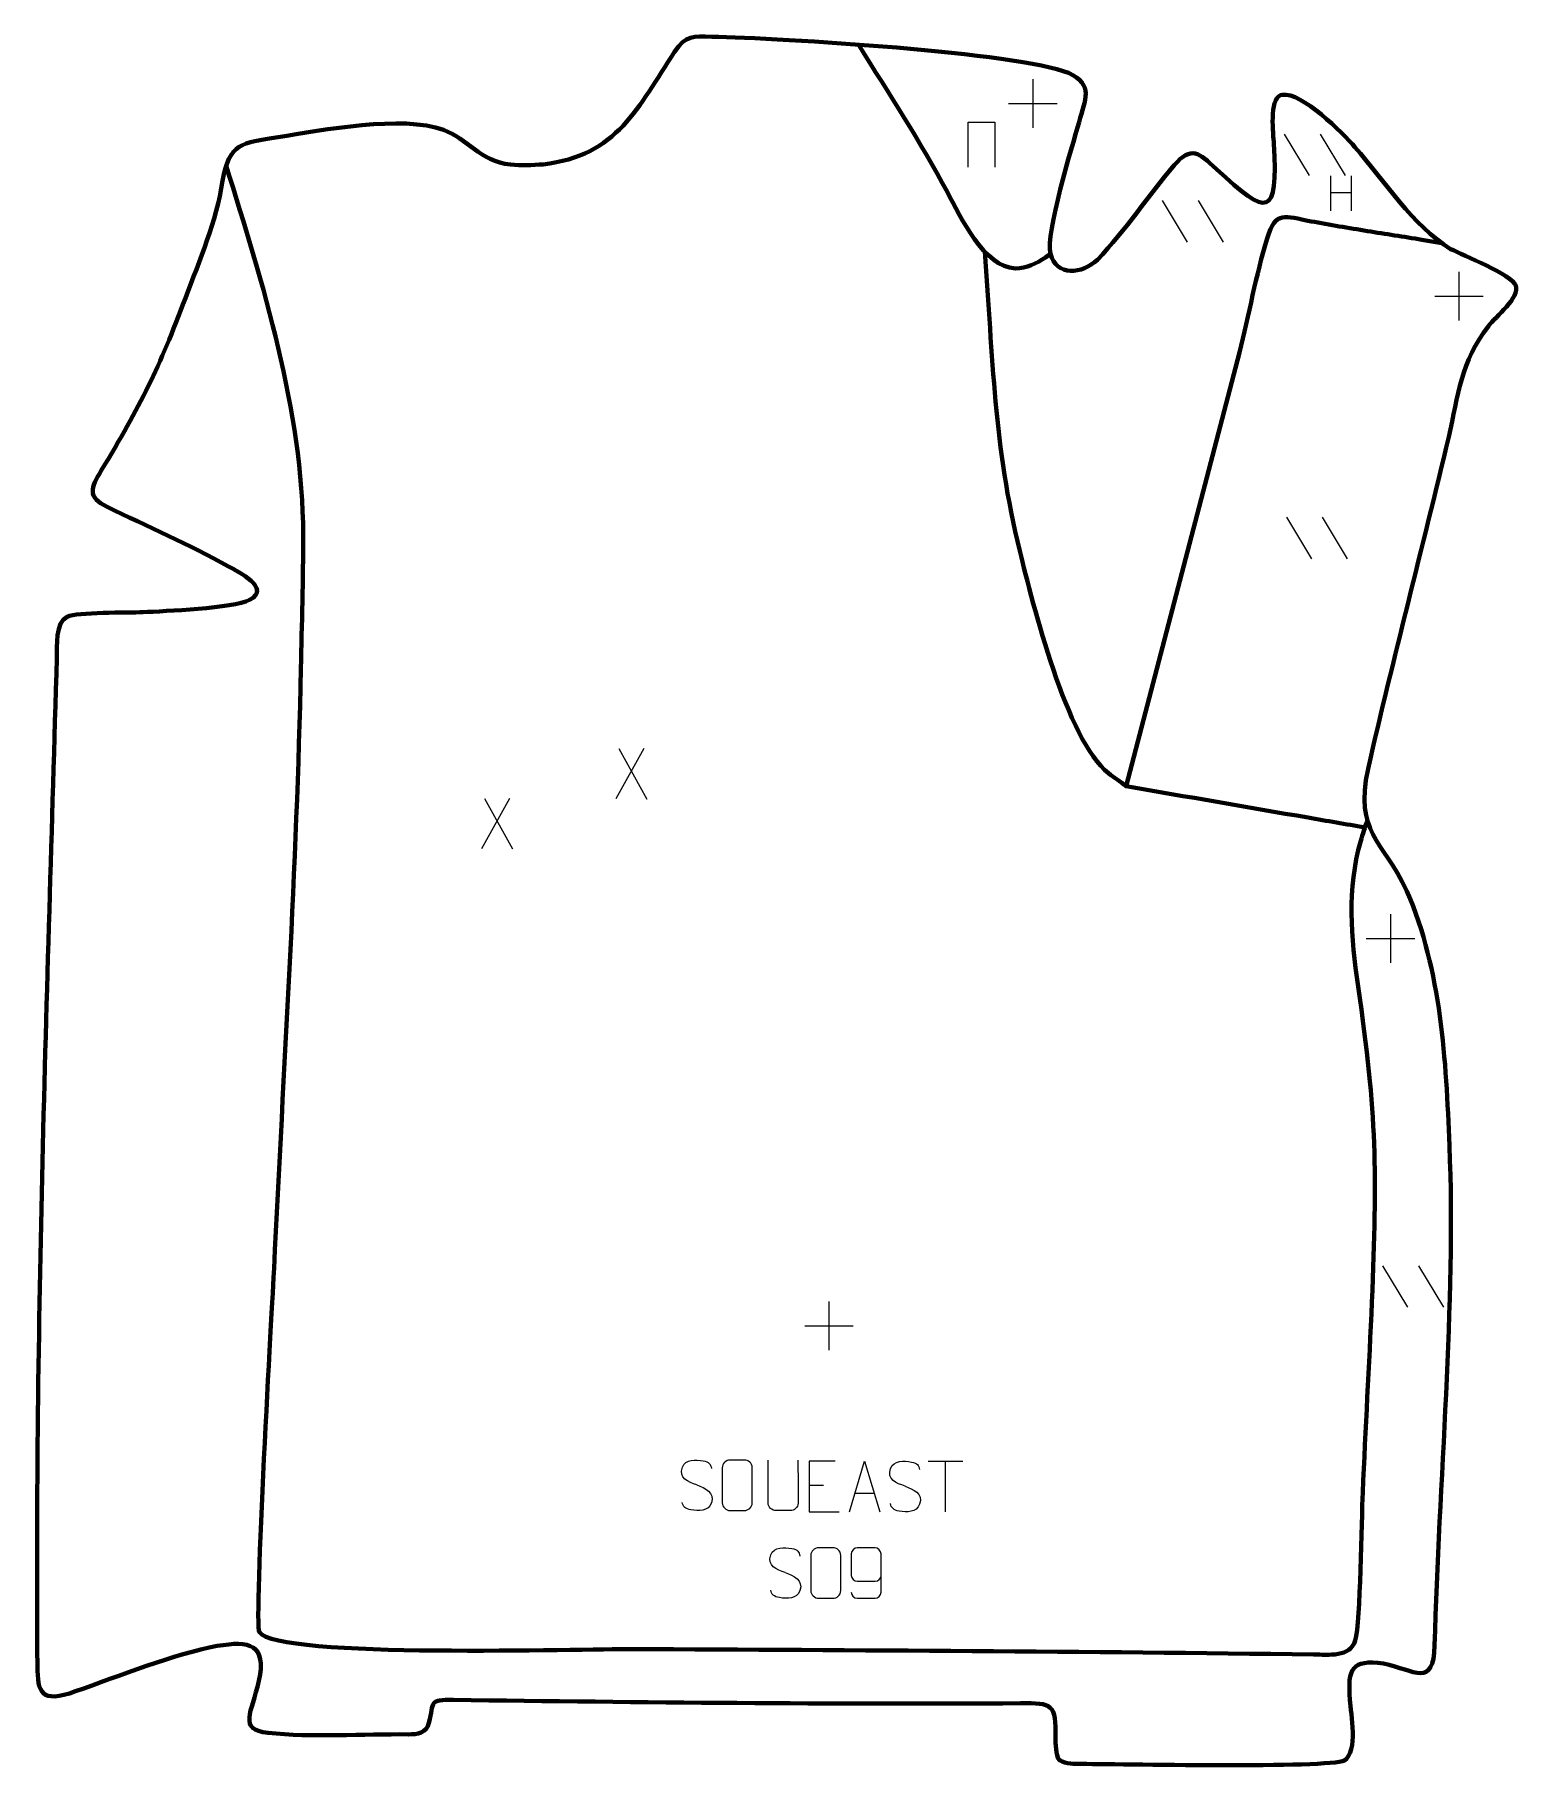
# Model space of a CAD drawing. Header units: millimetres. Extents: x -1073 to -338, y 171 to 1028.
import ezdxf

# ---------------------------------------------------------------- set-up
doc = ezdxf.new("R2010")
doc.units = ezdxf.units.MM
doc.header["$MEASUREMENT"] = 0
doc.layers.add('layer 2', color=7, linetype='Continuous')
doc.layers.add('layer 3', color=7, linetype='Continuous')

msp = doc.modelspace()

# ---------------------------------------------------------------- linework, layer by layer
at = {"layer": 'layer 2', "color": 140, "lineweight": 158}
for points, knots in [([(-665.4452, 1023.1671), (-650.4566, 999.0433), (-634.858, 975.2364), (-621.5002, 950.1587), (-621.5002, 950.1587), (-615.0763, 938.0985), (-603.2929, 913.0283), (-587.8905, 912.5788), (-587.8905, 912.5788), (-582.2154, 912.4132), (-577.5865, 914.9477), (-573.0205, 917.9983), (-573.0205, 917.9983), (-573.0205, 917.9983), (-570.5143, 919.7717), (-570.5143, 919.7717)], [0, 0, 0, 0, 0.2, 0.2, 0.2, 0.2, 0.4, 0.4, 0.4, 0.4, 0.6, 0.6, 0.6, 0.6, 1, 1, 1, 1]), ([(-978.0246, 963.3039), (-959.9533, 905.2599), (-940.1282, 842.0029), (-939.9521, 780.8158), (-939.9521, 780.8158), (-939.9578, 759.0962), (-940.6271, 736.6644), (-941.0694, 714.8901), (-941.0694, 714.8901), (-943.0698, 616.4333), (-949.662, 516.667), (-954.3454, 418.2062), (-954.3454, 418.2062), (-955.1134, 402.0585), (-964.4983, 243.2548), (-961.5429, 238.4328), (-961.5429, 238.4328), (-953.4479, 225.2251), (-798.8345, 230.2086), (-778.0546, 230.1044), (-778.0546, 230.1044), (-665.5245, 229.4877), (-552.9962, 228.9136), (-440.4737, 227.3917), (-440.4737, 227.3917), (-433.2043, 227.2931), (-422.302, 225.9026), (-419.9112, 234.337), (-419.9112, 234.337), (-417.2772, 243.6293), (-416.803, 293.8645), (-416.2282, 307.4899), (-416.2282, 307.4899), (-414.8185, 338.8771), (-413.0413, 370.2449), (-411.687, 401.6356), (-411.687, 401.6356), (-408.9593, 465.6435), (-409.2686, 494.2963), (-418.4678, 557.6577), (-418.4678, 557.6577), (-422.0033, 582.0099), (-424.0507, 605.5329), (-417.2091, 629.5604), (-417.2091, 629.5604), (-416.2063, 632.9653), (-415.0817, 636.2772), (-413.9004, 639.6223)], [0, 0, 0, 0, 0.07692308, 0.07692308, 0.07692308, 0.07692308, 0.15384615, 0.15384615, 0.15384615, 0.15384615, 0.23076923, 0.23076923, 0.23076923, 0.23076923, 0.30769231, 0.30769231, 0.30769231, 0.30769231, 0.38461538, 0.38461538, 0.38461538, 0.38461538, 0.46153846, 0.46153846, 0.46153846, 0.46153846, 0.53846154, 0.53846154, 0.53846154, 0.53846154, 0.61538462, 0.61538462, 0.61538462, 0.61538462, 0.69230769, 0.69230769, 0.69230769, 0.69230769, 0.76923077, 0.76923077, 0.76923077, 0.76923077, 0.84615385, 0.84615385, 0.84615385, 0.84615385, 1, 1, 1, 1]), ([(-415.2156, 636.228), (-424.5514, 637.8419), (-433.8873, 639.4557), (-443.2231, 641.0696), (-443.2231, 641.0696), (-473.1961, 646.251), (-503.169, 651.4323), (-533.142, 656.6137), (-533.142, 656.6137), (-533.142, 656.6137), (-477.0503, 870.9263), (-477.0503, 870.9263), (-477.0503, 870.9263), (-472.5811, 889.2859), (-468.8805, 909.4504), (-463.4664, 927.3481), (-463.4664, 927.3481), (-459.1889, 941.4883), (-454.8143, 938.2508), (-441.7245, 935.8177), (-441.7245, 935.8177), (-432.4785, 934.0991), (-423.1413, 932.5338), (-413.8571, 931.0133), (-413.8571, 931.0133), (-404.9096, 929.5479), (-395.9362, 928.2402), (-386.9966, 926.727), (-386.9966, 926.727), (-386.9966, 926.727), (-377.1704, 925.0636), (-377.1704, 925.0636)], [0, 0, 0, 0, 0.11111111, 0.11111111, 0.11111111, 0.11111111, 0.22222222, 0.22222222, 0.22222222, 0.22222222, 0.33333333, 0.33333333, 0.33333333, 0.33333333, 0.44444444, 0.44444444, 0.44444444, 0.44444444, 0.55555556, 0.55555556, 0.55555556, 0.55555556, 0.66666667, 0.66666667, 0.66666667, 0.66666667, 0.77777778, 0.77777778, 0.77777778, 0.77777778, 1, 1, 1, 1]), ([(-602.9957, 920.8382), (-599.0779, 868.6611), (-598.4699, 824.5699), (-585.7386, 772.9547), (-585.7386, 772.9547), (-579.2527, 746.6597), (-562.5606, 679.2002), (-541.9067, 663.1177), (-541.9067, 663.1177), (-539.0474, 660.8912), (-536.0584, 658.7718), (-533.142, 656.6137)], [0, 0, 0, 0, 0.25, 0.25, 0.25, 0.25, 0.5, 0.5, 0.5, 0.5, 1, 1, 1, 1])]:
    msp.add_open_spline(points, degree=3, knots=knots, dxfattribs=at)
at = {"layer": 'layer 3', "color": 242, "lineweight": 158}
msp.add_open_spline([(-1061.7121, 720.0282), (-1061.5527, 725.737), (-1062.527, 737.5273), (-1056.5816, 740.3456), (-1056.5816, 740.3456), (-1051.6106, 742.702), (-1026.7862, 742.2948), (-1019.0861, 742.6441), (-1019.0861, 742.6441), (-1008.6039, 743.1342), (-974.3585, 744.5965), (-966.4813, 748.683), (-966.4813, 748.683), (-955.2932, 754.487), (-972.2121, 762.6008), (-976.8403, 765.2167), (-976.8403, 765.2167), (-996.2843, 776.2066), (-1016.8806, 784.9318), (-1036.9135, 794.7504), (-1036.9135, 794.7504), (-1046.7286, 799.595), (-1045.0589, 803.8774), (-1039.7263, 812.6772), (-1039.7263, 812.6772), (-1020.4511, 844.4382), (-1010.902, 863.753), (-998.1959, 897.8522), (-998.1959, 897.8522), (-991.0515, 916.8069), (-982.9646, 935.7043), (-979.7762, 955.8192), (-979.7762, 955.8192), (-976.5442, 974.6574), (-970.3622, 974.5452), (-952.3249, 977.4575), (-952.3249, 977.4575), (-930.343, 981.0068), (-891.019, 988.4445), (-870.5641, 981.0368), (-870.5641, 981.0368), (-858.4233, 976.64), (-852.9286, 965.5737), (-837.4248, 963.864), (-837.4248, 963.864), (-832.1902, 963.2868), (-826.623, 963.6289), (-821.3813, 963.9781), (-821.3813, 963.9781), (-784.538, 968.157), (-774.5038, 992.2421), (-756.3221, 1019.5586), (-756.3221, 1019.5586), (-750.6441, 1028.0894), (-747.3872, 1027.1839), (-737.8759, 1027.0724), (-737.8759, 1027.0724), (-704.4553, 1026.3827), (-586.4801, 1019.3214), (-561.6331, 1009.1503), (-561.6331, 1009.1503), (-548.9372, 1003.291), (-553.3676, 996.1147), (-556.4194, 984.8687), (-556.4194, 984.8687), (-559.8523, 972.4019), (-573.1578, 930.0205), (-570.5143, 919.7717), (-570.5143, 919.7717), (-567.605, 908.4924), (-554.8188, 909.6281), (-547.3752, 916.8489), (-547.3752, 916.8489), (-533.0974, 931.715), (-522.4602, 948.1302), (-509.3552, 963.6609), (-509.3552, 963.6609), (-500.7971, 973.2466), (-497.3698, 969.7998), (-488.4465, 961.6689), (-488.4465, 961.6689), (-463.1247, 937.9827), (-457.9428, 937.4232), (-460.1444, 974.1048), (-460.1444, 974.1048), (-460.4284, 978.8363), (-462.4284, 996.0395), (-456.8131, 998.1611), (-456.8131, 998.1611), (-456.8131, 998.1611), (-456.0204, 998.3688), (-456.0204, 998.3688), (-456.0204, 998.3688), (-446.2796, 999.9069), (-426.1307, 979.4241), (-420.034, 972.456), (-420.034, 972.456), (-405.6104, 955.9708), (-391.3667, 933.6284), (-372.7465, 922.1431), (-372.7465, 922.1431), (-366.6834, 919.1707), (-342.453, 909.2838), (-340.533, 904.154), (-340.533, 904.154), (-338.2979, 898.1825), (-350.5103, 888.7358), (-354.1046, 884.0829), (-354.1046, 884.0829), (-367.9605, 866.1464), (-368.8285, 850.2823), (-373.7127, 829.224), (-373.7127, 829.224), (-386.672, 774.5583), (-401.0467, 719.9151), (-413.5792, 665.2396), (-413.5792, 665.2396), (-420.1494, 633.1688), (-406.9371, 631.1369), (-394.3416, 604.7174), (-394.3416, 604.7174), (-377.3035, 565.2033), (-375.0474, 521.3699), (-373.3216, 478.8968), (-373.3216, 478.8968), (-370.1952, 401.9528), (-378.524, 310.7491), (-380.689, 231.9385), (-380.689, 231.9385), (-381.2725, 210.6983), (-390.2366, 219.6562), (-405.9094, 222.9074), (-405.9094, 222.9074), (-421.8593, 225.0463), (-423.6576, 220.4592), (-422.5423, 205.0206), (-422.5423, 205.0206), (-422.0226, 197.827), (-418.3855, 179.6162), (-425.2789, 175.0149), (-425.2789, 175.0149), (-432.6255, 171.1315), (-538.8733, 173.278), (-557.032, 173.2992), (-557.032, 173.2992), (-559.3973, 173.3019), (-564.9495, 173.7068), (-566.507, 175.6892), (-566.507, 175.6892), (-567.8243, 177.3661), (-568.1283, 183.7995), (-568.066, 186.113), (-568.066, 186.113), (-567.6114, 203.002), (-569.7329, 203.4201), (-585.4224, 203.3036), (-585.4224, 203.3036), (-678.5107, 202.612), (-772.4875, 203.7941), (-865.6296, 204.9423), (-865.6296, 204.9423), (-878.1056, 205.0961), (-875.1111, 204.1228), (-877.7578, 193.6546), (-877.7578, 193.6546), (-879.0174, 188.6726), (-883.3304, 187.8744), (-887.949, 187.9178), (-887.949, 187.9178), (-910.0067, 188.1252), (-936.0996, 186.3617), (-957.2711, 188.6636), (-957.2711, 188.6636), (-972.433, 190.3122), (-965.3097, 198.51), (-961.8656, 214.3137), (-961.8656, 214.3137), (-957.9067, 232.4797), (-966.4223, 234.3548), (-982.4021, 231.6056), (-982.4021, 231.6056), (-1003.2686, 227.7379), (-1031.5241, 216.6452), (-1052.4161, 209.195), (-1052.4161, 209.195), (-1069.7581, 203.0105), (-1071.1984, 208.6953), (-1071.3053, 221.765), (-1071.3053, 221.765), (-1072.6692, 388.9273), (-1066.4876, 553.0836), (-1061.7121, 720.0282)], degree=3, knots=[0, 0, 0, 0, 0.02040816, 0.02040816, 0.02040816, 0.02040816, 0.04081633, 0.04081633, 0.04081633, 0.04081633, 0.06122449, 0.06122449, 0.06122449, 0.06122449, 0.08163265, 0.08163265, 0.08163265, 0.08163265, 0.10204082, 0.10204082, 0.10204082, 0.10204082, 0.12244898, 0.12244898, 0.12244898, 0.12244898, 0.14285714, 0.14285714, 0.14285714, 0.14285714, 0.16326531, 0.16326531, 0.16326531, 0.16326531, 0.18367347, 0.18367347, 0.18367347, 0.18367347, 0.20408163, 0.20408163, 0.20408163, 0.20408163, 0.2244898, 0.2244898, 0.2244898, 0.2244898, 0.24489796, 0.24489796, 0.24489796, 0.24489796, 0.26530612, 0.26530612, 0.26530612, 0.26530612, 0.28571429, 0.28571429, 0.28571429, 0.28571429, 0.30612245, 0.30612245, 0.30612245, 0.30612245, 0.32653061, 0.32653061, 0.32653061, 0.32653061, 0.34693878, 0.34693878, 0.34693878, 0.34693878, 0.36734694, 0.36734694, 0.36734694, 0.36734694, 0.3877551, 0.3877551, 0.3877551, 0.3877551, 0.40816327, 0.40816327, 0.40816327, 0.40816327, 0.42857143, 0.42857143, 0.42857143, 0.42857143, 0.44897959, 0.44897959, 0.44897959, 0.44897959, 0.46938776, 0.46938776, 0.46938776, 0.46938776, 0.48979592, 0.48979592, 0.48979592, 0.48979592, 0.51020408, 0.51020408, 0.51020408, 0.51020408, 0.53061224, 0.53061224, 0.53061224, 0.53061224, 0.55102041, 0.55102041, 0.55102041, 0.55102041, 0.57142857, 0.57142857, 0.57142857, 0.57142857, 0.59183673, 0.59183673, 0.59183673, 0.59183673, 0.6122449, 0.6122449, 0.6122449, 0.6122449, 0.63265306, 0.63265306, 0.63265306, 0.63265306, 0.65306122, 0.65306122, 0.65306122, 0.65306122, 0.67346939, 0.67346939, 0.67346939, 0.67346939, 0.69387755, 0.69387755, 0.69387755, 0.69387755, 0.71428571, 0.71428571, 0.71428571, 0.71428571, 0.73469388, 0.73469388, 0.73469388, 0.73469388, 0.75510204, 0.75510204, 0.75510204, 0.75510204, 0.7755102, 0.7755102, 0.7755102, 0.7755102, 0.79591837, 0.79591837, 0.79591837, 0.79591837, 0.81632653, 0.81632653, 0.81632653, 0.81632653, 0.83673469, 0.83673469, 0.83673469, 0.83673469, 0.85714286, 0.85714286, 0.85714286, 0.85714286, 0.87755102, 0.87755102, 0.87755102, 0.87755102, 0.89795918, 0.89795918, 0.89795918, 0.89795918, 0.91836735, 0.91836735, 0.91836735, 0.91836735, 0.93877551, 0.93877551, 0.93877551, 0.93877551, 0.95918367, 0.95918367, 0.95918367, 0.95918367, 1, 1, 1, 1], dxfattribs=at)
at = {"layer": 'layer 3', "color": 250, "lineweight": 9}
for points in [[(-579.2282, 1006.0701), (-579.2282, 1006.0701), (-579.2282, 982.0922), (-579.2282, 982.0922)], [(-591.2171, 994.0811), (-591.2171, 994.0811), (-567.2392, 994.0811), (-567.2392, 994.0811)], [(-454.9735, 978.9533), (-454.9735, 978.9533), (-442.6092, 958.409), (-442.6092, 958.409)], [(-437.2436, 978.9533), (-437.2436, 978.9533), (-424.8793, 958.409), (-424.8793, 958.409)], [(-432.0722, 958.3211), (-432.0722, 958.3211), (-432.0722, 941.064), (-432.0722, 941.064)], [(-421.8734, 958.3211), (-421.8734, 958.3211), (-421.8734, 940.9414), (-421.8734, 940.9414)], [(-515.2985, 946.145), (-515.2985, 946.145), (-502.9342, 925.6007), (-502.9342, 925.6007)], [(-497.5686, 946.145), (-497.5686, 946.145), (-485.2043, 925.6007), (-485.2043, 925.6007)], [(-432.0586, 950.0456), (-432.0586, 950.0456), (-421.8734, 950.0456), (-421.8734, 950.0456)], [(-368.6198, 910.8201), (-368.6198, 910.8201), (-368.6198, 886.8422), (-368.6198, 886.8422)], [(-380.6087, 898.8311), (-380.6087, 898.8311), (-356.6308, 898.8311), (-356.6308, 898.8311)], [(-453.9151, 789.5116), (-453.9151, 789.5116), (-441.5508, 768.9673), (-441.5508, 768.9673)], [(-436.1852, 789.5116), (-436.1852, 789.5116), (-423.8209, 768.9673), (-423.8209, 768.9673)], [(-771.5975, 675.174), (-771.5975, 675.174), (-785.3381, 650.2782), (-785.3381, 650.2782)], [(-783.8835, 675.174), (-783.8835, 675.174), (-770.1429, 650.2205), (-770.1429, 650.2205)], [(-838.008, 650.5677), (-838.008, 650.5677), (-851.7486, 625.6719), (-851.7486, 625.6719)], [(-850.294, 650.5677), (-850.294, 650.5677), (-836.5534, 625.6142), (-836.5534, 625.6142)], [(-402.4865, 593.3201), (-402.4865, 593.3201), (-402.4865, 569.3422), (-402.4865, 569.3422)], [(-414.4754, 581.3311), (-414.4754, 581.3311), (-390.4975, 581.3311), (-390.4975, 581.3311)], [(-406.3868, 419.5774), (-406.3868, 419.5774), (-394.0225, 399.0331), (-394.0225, 399.0331)], [(-388.6569, 419.5774), (-388.6569, 419.5774), (-376.2926, 399.0331), (-376.2926, 399.0331)], [(-680.0344, 401.8443), (-680.0344, 401.8443), (-680.0344, 377.8664), (-680.0344, 377.8664)], [(-692.0233, 389.8553), (-692.0233, 389.8553), (-668.0454, 389.8553), (-668.0454, 389.8553)], [(-630.9356, 322.8924), (-630.9356, 322.8924), (-613.9484, 322.8924), (-613.9484, 322.8924)], [(-622.4418, 297.9624), (-622.4418, 297.9624), (-622.4418, 322.9159), (-622.4418, 322.9159)], [(-689.8749, 311.0362), (-689.8749, 311.0362), (-682.7068, 311.0362), (-682.7068, 311.0362)], [(-667.1898, 307.2118), (-667.1898, 307.2118), (-657.6941, 307.2118), (-657.6941, 307.2118)]]:
    msp.add_open_spline(points, degree=3, dxfattribs=at)
for points, knots in [([(-611.1872, 962.5333), (-611.1872, 962.5333), (-611.1872, 984.8836), (-611.1872, 984.8836), (-611.1872, 984.8836), (-611.1872, 984.8836), (-598.0689, 984.8836), (-598.0689, 984.8836), (-598.0689, 984.8836), (-598.0689, 984.8836), (-598.0689, 962.5333), (-598.0689, 962.5333)], [0, 0, 0, 0, 0.25, 0.25, 0.25, 0.25, 0.5, 0.5, 0.5, 0.5, 1, 1, 1, 1]), ([(-745.3708, 311.2098), (-749.6191, 312.6802), (-754.5272, 314.476), (-752.5221, 319.9963), (-752.5221, 319.9963), (-751.0186, 324.1362), (-745.805, 323.7477), (-742.2014, 323.1466), (-742.2014, 323.1466), (-739.3408, 322.6694), (-738.4761, 321.4562), (-738.1655, 319.3721)], [0, 0, 0, 0, 0.25, 0.25, 0.25, 0.25, 0.5, 0.5, 0.5, 0.5, 1, 1, 1, 1]), ([(-728.8959, 323.5124), (-726.5702, 323.5124), (-724.2441, 323.5124), (-721.918, 323.5124), (-721.918, 323.5124), (-719.9714, 323.548), (-717.98, 322.0564), (-717.9533, 319.6188), (-717.9533, 319.6188), (-717.9537, 313.8719), (-717.9537, 308.1246), (-717.9533, 302.3769), (-717.9533, 302.3769), (-718.0931, 300.0535), (-719.7703, 298.5739), (-721.918, 298.5631), (-721.918, 298.5631), (-724.2499, 298.5635), (-726.5818, 298.5635), (-728.9133, 298.5631), (-728.9133, 298.5631), (-730.8383, 298.4577), (-732.8104, 300.3422), (-732.7992, 302.3595), (-732.7992, 302.3595), (-732.7989, 308.1296), (-732.7989, 313.8993), (-732.7992, 319.6686), (-732.7992, 319.6686), (-732.795, 321.8067), (-731.0483, 323.5259), (-728.8959, 323.5124)], [0, 0, 0, 0, 0.11111111, 0.11111111, 0.11111111, 0.11111111, 0.22222222, 0.22222222, 0.22222222, 0.22222222, 0.33333333, 0.33333333, 0.33333333, 0.33333333, 0.44444444, 0.44444444, 0.44444444, 0.44444444, 0.55555556, 0.55555556, 0.55555556, 0.55555556, 0.66666667, 0.66666667, 0.66666667, 0.66666667, 0.77777778, 0.77777778, 0.77777778, 0.77777778, 1, 1, 1, 1]), ([(-695.3796, 323.5172), (-695.38, 317.9777), (-695.2842, 307.7759), (-695.2838, 302.2355), (-695.2838, 302.2355), (-695.4236, 299.996), (-697.1008, 298.5698), (-699.2485, 298.5593), (-699.2485, 298.5593), (-701.5804, 298.5597), (-703.9123, 298.5597), (-706.2438, 298.5593), (-706.2438, 298.5593), (-708.1688, 298.4578), (-710.1409, 300.2743), (-710.1297, 302.2188), (-710.1297, 302.2188), (-710.1294, 307.7807), (-710.034, 317.9561), (-710.0344, 323.5172)], [0, 0, 0, 0, 0.16666667, 0.16666667, 0.16666667, 0.16666667, 0.33333333, 0.33333333, 0.33333333, 0.33333333, 0.5, 0.5, 0.5, 0.5, 0.66666667, 0.66666667, 0.66666667, 0.66666667, 1, 1, 1, 1]), ([(-677.001, 322.9159), (-677.001, 322.9159), (-689.8749, 322.9159), (-689.8749, 322.9159), (-689.8749, 322.9159), (-689.8749, 322.9159), (-689.8749, 297.9623), (-689.8749, 297.9623), (-689.8749, 297.9623), (-689.8749, 297.9623), (-675.0091, 297.9623), (-675.0091, 297.9623)], [0, 0, 0, 0, 0.25, 0.25, 0.25, 0.25, 0.5, 0.5, 0.5, 0.5, 1, 1, 1, 1]), ([(-669.9124, 297.9624), (-669.9124, 297.9624), (-662.5414, 322.9159), (-662.5414, 322.9159), (-662.5414, 322.9159), (-662.5414, 322.9159), (-654.9715, 297.9624), (-654.9715, 297.9624)], [0, 0, 0, 0, 0.33333333, 0.33333333, 0.33333333, 0.33333333, 1, 1, 1, 1]), ([(-642.4365, 310.613), (-646.6848, 312.0834), (-651.5929, 313.8792), (-649.5878, 319.3995), (-649.5878, 319.3995), (-648.0843, 323.5394), (-642.8707, 323.1509), (-639.2671, 322.5498), (-639.2671, 322.5498), (-636.4065, 322.0726), (-635.5418, 320.8594), (-635.2312, 318.7753)], [0, 0, 0, 0, 0.25, 0.25, 0.25, 0.25, 0.5, 0.5, 0.5, 0.5, 1, 1, 1, 1]), ([(-745.3708, 311.2097), (-741.3522, 309.563), (-736.3227, 307.6747), (-738.1567, 302.3144), (-738.1567, 302.3144), (-739.6165, 298.048), (-744.5273, 298.3047), (-748.2534, 298.8594), (-748.2534, 298.8594), (-751.0034, 299.2692), (-752.2243, 300.4827), (-752.6023, 302.5949)], [0, 0, 0, 0, 0.25, 0.25, 0.25, 0.25, 0.5, 0.5, 0.5, 0.5, 1, 1, 1, 1]), ([(-642.4365, 310.6129), (-638.4179, 308.9662), (-633.3884, 307.0779), (-635.2224, 301.7176), (-635.2224, 301.7176), (-636.6822, 297.4512), (-641.593, 297.7079), (-645.3191, 298.2626), (-645.3191, 298.2626), (-648.0691, 298.6724), (-649.29, 299.8859), (-649.668, 301.9981)], [0, 0, 0, 0, 0.25, 0.25, 0.25, 0.25, 0.5, 0.5, 0.5, 0.5, 1, 1, 1, 1]), ([(-701.6268, 267.8609), (-705.8751, 269.3313), (-710.7832, 271.1271), (-708.7781, 276.6474), (-708.7781, 276.6474), (-707.2746, 280.7873), (-702.061, 280.3988), (-698.4574, 279.7977), (-698.4574, 279.7977), (-695.5968, 279.3205), (-694.7321, 278.1073), (-694.4215, 276.0232)], [0, 0, 0, 0, 0.25, 0.25, 0.25, 0.25, 0.5, 0.5, 0.5, 0.5, 1, 1, 1, 1]), ([(-685.1519, 280.1635), (-682.8262, 280.1635), (-680.5001, 280.1635), (-678.174, 280.1635), (-678.174, 280.1635), (-676.2274, 280.1991), (-674.236, 278.7075), (-674.2093, 276.2699), (-674.2093, 276.2699), (-674.2097, 270.523), (-674.2097, 264.7757), (-674.2093, 259.028), (-674.2093, 259.028), (-674.3491, 256.7046), (-676.0263, 255.225), (-678.174, 255.2142), (-678.174, 255.2142), (-680.5059, 255.2146), (-682.8378, 255.2146), (-685.1693, 255.2142), (-685.1693, 255.2142), (-687.0943, 255.1088), (-689.0664, 256.9933), (-689.0552, 259.0106), (-689.0552, 259.0106), (-689.0549, 264.7807), (-689.0549, 270.5504), (-689.0552, 276.3197), (-689.0552, 276.3197), (-689.051, 278.4578), (-687.3043, 280.177), (-685.1519, 280.1635)], [0, 0, 0, 0, 0.11111111, 0.11111111, 0.11111111, 0.11111111, 0.22222222, 0.22222222, 0.22222222, 0.22222222, 0.33333333, 0.33333333, 0.33333333, 0.33333333, 0.44444444, 0.44444444, 0.44444444, 0.44444444, 0.55555556, 0.55555556, 0.55555556, 0.55555556, 0.66666667, 0.66666667, 0.66666667, 0.66666667, 0.77777778, 0.77777778, 0.77777778, 0.77777778, 1, 1, 1, 1]), ([(-669.0622, 258.1463), (-669.0381, 256.8068), (-667.6819, 255.1535), (-666.11, 255.1879), (-666.11, 255.1879), (-663.1252, 255.1882), (-660.14, 255.1882), (-657.1546, 255.1879), (-657.1546, 255.1879), (-655.9355, 255.1729), (-654.2073, 256.6105), (-654.2023, 258.1463), (-654.2023, 258.1463), (-654.2026, 264.5067), (-654.2026, 270.8675), (-654.2023, 277.2283), (-654.2023, 277.2283), (-654.207, 278.3912), (-655.9355, 280.1623), (-657.1546, 280.1867), (-657.1546, 280.1867), (-660.14, 280.1864), (-663.1252, 280.1864), (-666.11, 280.1867), (-666.11, 280.1867), (-667.3881, 280.1429), (-669.0578, 278.5284), (-669.0622, 277.2283), (-669.0622, 277.2283), (-669.0622, 273.6449), (-669.0622, 270.0619), (-669.0622, 266.4791), (-669.0622, 266.4791), (-669.0237, 265.0009), (-667.441, 263.568), (-666.11, 263.5701), (-666.11, 263.5701), (-663.1252, 263.5698), (-660.14, 263.5698), (-657.1546, 263.5701), (-657.1546, 263.5701), (-655.8251, 263.5651), (-654.1821, 265.0723), (-654.2238, 266.5009)], [0, 0, 0, 0, 0.08333333, 0.08333333, 0.08333333, 0.08333333, 0.16666667, 0.16666667, 0.16666667, 0.16666667, 0.25, 0.25, 0.25, 0.25, 0.33333333, 0.33333333, 0.33333333, 0.33333333, 0.41666667, 0.41666667, 0.41666667, 0.41666667, 0.5, 0.5, 0.5, 0.5, 0.58333333, 0.58333333, 0.58333333, 0.58333333, 0.66666667, 0.66666667, 0.66666667, 0.66666667, 0.75, 0.75, 0.75, 0.75, 0.83333333, 0.83333333, 0.83333333, 0.83333333, 1, 1, 1, 1]), ([(-701.6268, 267.8608), (-697.6082, 266.2141), (-692.5787, 264.3258), (-694.4127, 258.9655), (-694.4127, 258.9655), (-695.8725, 254.6991), (-700.7833, 254.9558), (-704.5094, 255.5105), (-704.5094, 255.5105), (-707.2594, 255.9203), (-708.4803, 257.1338), (-708.8583, 259.246)], [0, 0, 0, 0, 0.25, 0.25, 0.25, 0.25, 0.5, 0.5, 0.5, 0.5, 1, 1, 1, 1])]:
    msp.add_open_spline(points, degree=3, knots=knots, dxfattribs=at)

doc.saveas('drawing.dxf')
